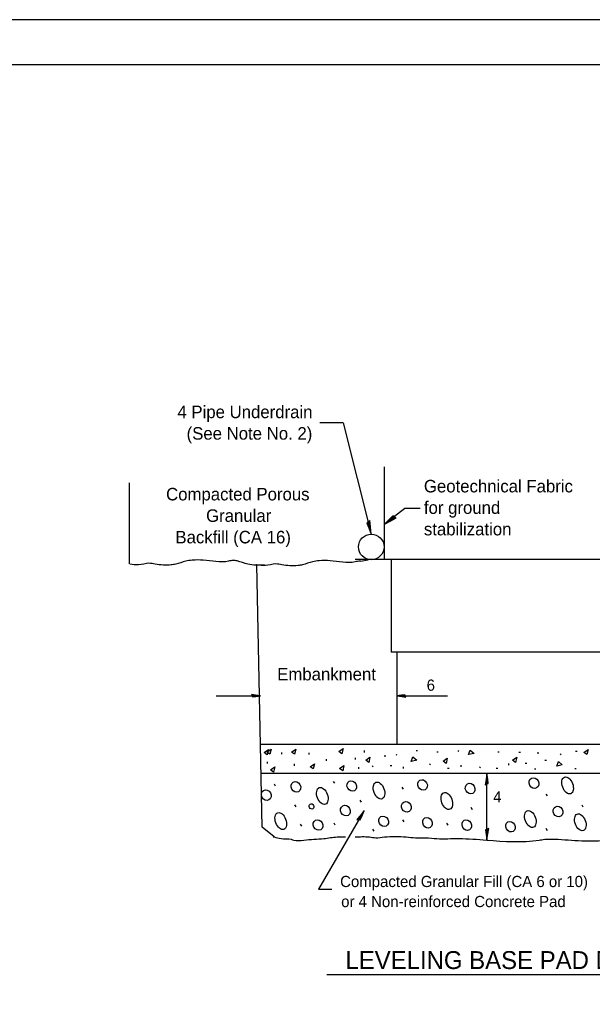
# Model space of a CAD drawing. Extents: x 0 to 2.83, y 0 to 1.83.
# Drawn here: x 1.67 to 2.203, y 0.917 to 1.833 of the extents above; entities that cross this region are included whole.
import ezdxf

# ---------------------------------------------------------------- set-up
doc = ezdxf.new("R2010")
doc.units = 0
for name, color, linetype in [('RD_Pr_Roadway_Dimensions', 7, 'Continuous'), ('RD_Pr_Roadway_Notes', 7, 'Continuous'), ('SH_General_Details', 7, 'Continuous'), ('SH_Printer_Plotting_Border', 7, 'Continuous')]:
    doc.layers.add(name, color=color, linetype=linetype)

msp = doc.modelspace()

# ---------------------------------------------------------------- linework, layer by layer
at = {"layer": 'RD_Pr_Roadway_Dimensions'}
for p, q in [((1.852656685577391, 1.2038117977378273), (1.8938483522602005, 1.2038117977378273)), ((2.021023352252005, 1.2038117977378273), (2.0679983522363585, 1.2038117977378273)), ((2.1047616855964644, 1.0695367977415526), (2.1047616855964644, 1.1315367977415527))]:
    msp.add_line(p, q, dxfattribs=at)
for points in [[(1.8861983522438093, 1.2039201310669387), (1.8864566855691953, 1.202781797746321), (1.8896866855882688, 1.2032734644015635), (1.8938483522602005, 1.2038117977378273), (1.889406685577391, 1.2044201310669387), (1.885515018926619, 1.2051034644042458), (1.8861983522438093, 1.2039201310669387), (1.886540018902777, 1.2031701310669387), (1.8910483522676511, 1.2038151310679819), (1.8861200189062044, 1.2046817977425959), (1.8868483522602006, 1.203711797734102), (1.8889233522676512, 1.2038451310788596), (1.8869283522628828, 1.2041484644015634)], [(2.028673352267651, 1.2037034644087161), (2.028415018902777, 1.2048401310642565), (2.025186685588269, 1.204348464409014), (2.021023352252005, 1.2038117977378273), (2.0254650189348147, 1.2032034644087162), (2.0293566855855865, 1.202520131071409), (2.028673352267651, 1.2037034644087161), (2.0283316855691953, 1.2044534644087161), (2.0238233522438094, 1.2038067977425957), (2.0287533522710786, 1.202940131067982), (2.028023352252005, 1.2039117977415528), (2.0259483522438093, 1.203778464396795), (2.027945018913655, 1.2034734644090141)], [(2.104531685577391, 1.122006797730675), (2.1059900189109726, 1.1222567977306748), (2.1055033522710787, 1.1264117977415526), (2.1047616855964644, 1.1315367977415527), (2.104031685577391, 1.1259234643970932), (2.103053352262883, 1.1210284643967952), (2.104531685577391, 1.122006797730675), (2.1055033522710787, 1.1222567977306748), (2.1047616855964644, 1.1281117977296318), (2.1035533522628826, 1.1217784643967952), (2.1050116855964647, 1.1227451310751344), (2.1047616855964644, 1.1254317977425958), (2.104281685577391, 1.1227451310751344)], [(2.1050116855964647, 1.0792951310669388), (2.1035533522628826, 1.0790567977425958), (2.104031685577391, 1.0748984644015636), (2.1047616855964644, 1.0697651310761775), (2.1055033522710787, 1.0753901310761775), (2.1064816855855866, 1.0802734644015635), (2.1050116855964647, 1.0792951310669388), (2.104031685577391, 1.0790567977425958), (2.1047616855964644, 1.073190131067982), (2.1059900189109726, 1.0795367977415526), (2.104531685577391, 1.0785567977425958), (2.1047616855964644, 1.0758784644005204), (2.1052616855964645, 1.0785567977425958)]]:
    msp.add_lwpolyline(points, dxfattribs=at)
at = {"layer": 'RD_Pr_Roadway_Notes'}
for p, q in [((1.9709383522533461, 1.4581584644113983), (1.9492800189123138, 1.4581584644113983)), ((1.9709383522533461, 1.4581584644113983), (1.9970566855930372, 1.3543567977344002)), ((2.028388352261542, 1.378401797731718), (2.0093500189252778, 1.3635184644063318)), ((2.042666685567854, 1.378401797731718), (2.028388352261542, 1.378401797731718)), ((1.9905033522710784, 1.0971067977344002), (1.948031685577391, 1.0238701310751344)), ((1.948031685577391, 1.0238701310751344), (1.9602316855855866, 1.0238701310751344)), ((1.9557516856060013, 0.9443367977341022), (2.3186633522377, 0.9443367977341022))]:
    msp.add_line(p, q, dxfattribs=at)
for points in [[(1.9944183522724195, 1.365528464396795), (1.992851685590355, 1.3647367977296319), (1.9947516856060012, 1.3602117977341022), (1.9970566855930372, 1.3543567977344002), (1.9963183522485777, 1.3610417977367844), (1.9958883522615416, 1.366951797743639), (1.9944183522724195, 1.365528464396795), (1.993445018913655, 1.3647551310655976), (1.9960433522724195, 1.3584251310621704), (1.9954983522363587, 1.3659201310669387), (1.994351685590355, 1.3645051310655976), (1.9953016855978056, 1.36153846440663), (1.9950100189313873, 1.3645501310621704)], [(2.0184950189062043, 1.3704551310737934), (2.0171366855964643, 1.371566797733059), (2.0137683522567733, 1.3679984644052887), (2.0093500189252778, 1.3635184644063318), (2.0151616855726227, 1.366901797731718), (2.0203933522567734, 1.3696884644029046), (2.0184950189062043, 1.3704551310737934), (2.0173950189218504, 1.3710317977463211), (2.012658352242468, 1.3660934644137825), (2.0192916855678544, 1.3696284644005203), (2.0175333522424683, 1.3701034644042458), (2.015205018904118, 1.368031797746321), (2.0178416855998917, 1.3695184644063318)], [(1.9856283522710785, 1.088815131067982), (1.9868450189300462, 1.0883284644087161), (1.9885533522628829, 1.0922317977344), (1.9905033522710784, 1.0971067977344002), (1.9870950189300463, 1.0924734644090142), (1.9836700189374967, 1.088815131067982), (1.9856283522710785, 1.088815131067982), (1.986595018930046, 1.0885651310679818), (1.9888033522628827, 1.0941817977425958), (1.9846483522520049, 1.0892951310669388), (1.9863650189109727, 1.0892951310669388), (1.9873450189300461, 1.0917451310751345), (1.9856283522710785, 1.0897951310669387)]]:
    msp.add_lwpolyline(points, dxfattribs=at)
at = {"layer": 'SH_General_Details'}
for p, q in [((2.833327666646799, 1.8333333334724111), (-5.666646798514799e-06, 1.8333333334922792)), ((2.008955018904118, 1.4169434643981362), (2.008955018904118, 1.3307651310761774)), ((1.7719133522377, 1.3266784644124414), (1.771850018925278, 1.4022751310666408)), ((2.008955018904118, 1.3307651310761774), (1.982110018915741, 1.3306967977282906)), ((1.987171685602574, 1.3292867977415528), (1.994156685577391, 1.330548464397093)), ((2.2735033522710784, 1.3307651310761774), (2.008955018904118, 1.3307651310761774)), ((2.015656685577391, 1.3307651310761774), (2.015656685577391, 1.244586797734102)), ((1.8953900189266188, 1.081703464408716), (1.8904883522458955, 1.3258701310751344)), ((2.2788783522710783, 1.244586797734102), (2.015656685577391, 1.244586797734102)), ((2.021023352252005, 1.244586797734102), (2.021023352252005, 1.1583984644015635)), ((2.404523352252005, 1.1583984644015635), (1.8938483522602005, 1.1583984644015635)), ((1.897398352252005, 1.1510451310669387), (1.9013483522602006, 1.1538651310799029)), ((1.9002233522602006, 1.1490651310679818), (1.897398352252005, 1.1510451310669387)), ((1.899890018926619, 1.1514617977341022), (1.9038400189348146, 1.1542817977463211)), ((1.9027150189348145, 1.1494817977344), (1.899890018926619, 1.1514617977341022)), ((1.9013483522602006, 1.1538651310799029), (1.9002233522602006, 1.1490651310679818)), ((1.9038400189348146, 1.1542817977463211), (1.9027150189348145, 1.1494817977344)), ((1.9138900189266188, 1.1495067977306748), (1.9138900189266188, 1.1512067977388705)), ((1.9227566856012328, 1.1514617977341022), (1.9267066855691954, 1.1542817977463211)), ((1.9255816855691954, 1.1494817977344), (1.9227566856012328, 1.1514617977341022)), ((1.9267066855691954, 1.1542817977463211), (1.9255816855691954, 1.1494817977344)), ((1.9392483522363588, 1.1490901310642565), (1.9392483522363588, 1.150790131071707)), ((1.9668200189136549, 1.1518734644052888), (1.9707700189218504, 1.1546951310632134)), ((1.9696450189218506, 1.1498951310714092), (1.9668200189136549, 1.1518734644052888)), ((1.9707700189218504, 1.1546951310632134), (1.9696450189218506, 1.1498951310714092)), ((1.9824816855855867, 1.1445151310761774), (1.9824816855855867, 1.1462151310642565)), ((1.9907950189374968, 1.1511701310669387), (1.9907950189374968, 1.1528701310751344)), ((1.9919200189374968, 1.143828464408716), (1.9958650189109728, 1.1466484644015635)), ((1.9958650189109728, 1.1466484644015635), (1.9947400189109727, 1.141848464409014)), ((2.009148352252005, 1.148065131067982), (2.0105533522628827, 1.148065131067982)), ((2.020440018918423, 1.1486284644005205), (2.0210033522710784, 1.149473464409014)), ((2.034273352252005, 1.1427034644087162), (2.035690018918423, 1.1469317977425957)), ((2.035690018918423, 1.1469317977425957), (2.0393566855855867, 1.143828464408716)), ((2.038795018937497, 1.1528567977344002), (2.0401983522438094, 1.1528567977344002)), ((2.0580033522710783, 1.1517317977344002), (2.059406685577391, 1.1517317977344002)), ((2.078045018937497, 1.1520151310761775), (2.0786066855855867, 1.1528567977344002)), ((2.087648352252005, 1.1491901310679817), (2.0890650189184234, 1.1534201310669387)), ((2.0927316855855866, 1.1503151310679818), (2.087648352252005, 1.1491901310679817)), ((2.0890650189184234, 1.1534201310669387), (2.0927316855855866, 1.1503151310679818)), ((2.1147533522710784, 1.1517317977344002), (2.116156685577391, 1.1517317977344002)), ((2.128595018930046, 1.143828464408716), (2.132545018937497, 1.1466484644015635)), ((2.132545018937497, 1.1466484644015635), (2.1314200189374968, 1.141848464409014)), ((2.134523352252005, 1.151453464408716), (2.1359283522628827, 1.151453464408716)), ((2.1523150189184235, 1.1497651310761774), (2.1523150189184235, 1.1514617977341022)), ((2.17321168560466, 1.1489117977415526), (2.173773352252005, 1.1497534644005205)), ((2.1873233522438094, 1.1522951310669387), (2.1887316855855867, 1.1522951310669387)), ((2.1949483522438094, 1.1511701310669387), (2.198898352252005, 1.1539951310751344)), ((2.197773352252005, 1.1491901310679817), (2.1949483522438094, 1.1511701310669387)), ((2.198898352252005, 1.1539951310751344), (2.197773352252005, 1.1491901310679817)), ((1.9005900189348146, 1.140778464396795), (1.9005900189348146, 1.1424784644042458)), ((1.9032150189348145, 1.1348317977388704), (1.9071650189027771, 1.137653464396795)), ((1.9071650189027771, 1.137653464396795), (1.906040018902777, 1.1328534644042458)), ((1.925531685577391, 1.1386984644134845), (1.925531685577391, 1.1403984644015634)), ((1.9402150189348146, 1.1377401310799027), (1.944165018902777, 1.1405617977378275)), ((1.943040018902777, 1.135761797746023), (1.9402150189348146, 1.1377401310799027)), ((1.944165018902777, 1.1405617977378275), (1.943040018902777, 1.135761797746023)), ((1.95546168560466, 1.143270131071409), (1.95546168560466, 1.1449701310788596)), ((1.967648352252005, 1.136078464408716), (1.9715983522602005, 1.1388984644015636)), ((1.9715983522602005, 1.1388984644015636), (1.9704733522602007, 1.1340984644090142)), ((1.985390018926619, 1.1357867977415528), (1.985390018926619, 1.1374867977296317)), ((1.9947400189109727, 1.141848464409014), (1.9919200189374968, 1.143828464408716)), ((1.9981283522710784, 1.1378984644015635), (1.9986900189184234, 1.1387451310751344)), ((2.014795018937497, 1.1390234644015635), (2.0161983522438094, 1.1390234644015635)), ((2.0269283522628827, 1.136203464408716), (2.0269283522628827, 1.1378984644015635)), ((2.0393566855855867, 1.143828464408716), (2.034273352252005, 1.1427034644087162)), ((2.0515033522710784, 1.139586797734102), (2.052065018918423, 1.1404317977425957)), ((2.0639283522628826, 1.1429817977344001), (2.0678783522710784, 1.1458067977425959)), ((2.0667533522710784, 1.1410034644005205), (2.0639283522628826, 1.1429817977344001)), ((2.0678783522710784, 1.1458067977425959), (2.0667533522710784, 1.1410034644005205)), ((2.0808650189109725, 1.1376201310751344), (2.0808650189109725, 1.1393151310679819)), ((2.0980950189300462, 1.1367651310761775), (2.098656685577391, 1.1376067977344002)), ((2.1251983522438094, 1.1393067977425957), (2.1251983522438094, 1.1410034644005205)), ((2.1314200189374968, 1.141848464409014), (2.128595018930046, 1.143828464408716)), ((2.1404483522438094, 1.1412867977415526), (2.1418566855855867, 1.1412867977415526)), ((2.1588033522628827, 1.143828464408716), (2.16021168560466, 1.143828464408716)), ((2.169815018918423, 1.138461797734102), (2.1712316855855867, 1.1426901310679818)), ((2.174898352252005, 1.139586797734102), (2.169815018918423, 1.138461797734102)), ((2.1712316855855867, 1.1426901310679818), (2.174898352252005, 1.139586797734102)), ((2.404523352252005, 1.1315367977415527), (1.894390018926619, 1.1315367977415527)), ((1.906040018902777, 1.1328534644042458), (1.9032150189348145, 1.1348317977388704)), ((1.9704733522602007, 1.1340984644090142), (1.967648352252005, 1.136078464408716)), ((2.068156685577391, 1.1364817977344002), (2.069565018918423, 1.1364817977344002)), ((2.1133450189300462, 1.1364817977344002), (2.1147533522710784, 1.1364817977344002)), ((2.1489283522628826, 1.1359201310669387), (2.15033668560466, 1.1359201310669387)), ((2.1864816855855866, 1.136203464408716), (2.1878866855964643, 1.136203464408716)), ((1.9065233522520049, 1.1217734644015636), (1.9075033522710785, 1.120065131067982)), ((1.9614816855855866, 1.1242117977341022), (1.9626900189184233, 1.1224951310751343)), ((2.025595018930046, 1.1186817977425958), (2.0268150189184233, 1.1169734644090141)), ((2.1596283522710786, 1.1123701310751344), (2.16083668560466, 1.1106484644015635)), ((1.925531685577391, 1.1022867977415527), (1.9267400189109727, 1.1005651310679818)), ((1.9864700189300462, 1.1066701310669387), (1.9876783522628827, 1.104953464408716)), ((2.089865018910973, 1.1000984644090142), (2.091095018930046, 1.0981401310761774)), ((2.192948352243809, 1.1022867977415527), (2.194156685577391, 1.1005651310679818)), ((1.9065233522520049, 1.0724617977341022), (1.8953900189266188, 1.081703464408716)), ((1.9307950189374967, 1.084315131067982), (1.9320033522710784, 1.082598464409014)), ((1.9621900189184234, 1.0856401310761774), (1.963156685577391, 1.0836901310679818)), ((2.026156685577391, 1.0885651310679818), (2.0273783522710787, 1.0866201310751344)), ((2.0671283522710784, 1.085190131067982), (2.06833668560466, 1.083473464409014)), ((1.9983150189184233, 1.0797867977415527), (1.9995450189374968, 1.0778284644087162)), ((2.1597116856046603, 1.0805367977415528), (2.160690018918423, 1.0785867977341022))]:
    msp.add_line(p, q, dxfattribs=at)
msp.add_lwpolyline([(0.16666099999999995, 1.791666666825613), (2.791661000019868, 1.791666666825613), (2.791661000019868, 0.04166666682561239), (0.16666099999999995, 0.04166666682561239)], close=True, dxfattribs=at)
msp.add_circle((1.9970565211639388, 1.3424555017349626), 0.011902000298735966, dxfattribs=at)
for centre, major_axis, ratio in [((2.1485790212020857, 1.122615501741072), (-0.0024629214344504035, 0.004440538136000583), 0.8585671109626024), ((2.179854437854199, 1.1204309183952714), (-0.0028555479665834612, 0.007722639700762808), 0.5924140219829904), ((1.926877354528813, 1.1190475850698853), (-0.0024629214344504035, 0.004440538136000583), 0.8585671109626024), ((1.9515211045213625, 1.1106600850616897), (-0.0028555479665834612, 0.007722639700762808), 0.5924140219829904), ((1.9789294378623947, 1.119912168403467), (-0.0024629214344504035, 0.004440538136000583), 0.8585671109626024), ((2.0042711045213624, 1.115670501728853), (-0.0028555479665834612, 0.007722639700762808), 0.5924140219829904), ((2.044804437862395, 1.1208705017363036), (-0.0024629214344504035, 0.004440538136000583), 0.8585671109626024), ((2.0890856878623945, 1.117505918403467), (-0.0024629214344504035, 0.004440538136000583), 0.8585671109626024), ((1.8993252711959763, 1.1113705017363036), (-0.0024629214344504035, 0.004440538136000583), 0.8585671109626024), ((2.0674273545213624, 1.1059413350616898), (-0.0028555479665834612, 0.007722639700762808), 0.5924140219829904), ((1.9414679794975205, 1.1008361267444993), (-0.0012314607279942749, 0.002220269087416453), 0.8585672626459757), ((1.972971104528813, 1.0969955017363038), (-0.0024629214344504035, 0.004440538136000583), 0.8585671109626024), ((2.029752354528813, 1.1005580017363037), (-0.0024629214344504035, 0.004440538136000583), 0.8585671109626024), ((2.1709606878623946, 1.096224668403467), (-0.0024629214344504035, 0.004440538136000583), 0.8585671109626024), ((1.912791937854199, 1.0872538350616898), (-0.0028555479665834612, 0.007722639700762808), 0.5924140219829904), ((2.008564854528813, 1.0869955017363038), (-0.0024629214344504035, 0.004440538136000583), 0.8585671109626024), ((2.0494294378623947, 1.0857142517363036), (-0.0024629214344504035, 0.004440538136000583), 0.8585671109626024), ((2.145159854517935, 1.089150918403765), (-0.0028555479665834612, 0.007722639700762808), 0.5924140219829904), ((2.1916877711877807, 1.0861184183952715), (-0.0028555479665834612, 0.007722639700762808), 0.5924140219829904), ((1.9475440211959762, 1.0836100850698853), (-0.0024629214344504035, 0.004440538136000583), 0.8585671109626024), ((2.086012771195976, 1.0835267517363036), (-0.0024629214344504035, 0.004440538136000583), 0.8585671109626024), ((2.126689854528813, 1.0820163350698853), (-0.0024629214344504035, 0.004440538136000583), 0.8585671109626024)]:
    msp.add_ellipse(centre, major_axis=major_axis, ratio=ratio, dxfattribs=at)
for points in [[(1.8975616855882689, 1.325493464410057), (1.8821783522628828, 1.3264734644090141), (1.8721783522628828, 1.3294017977317178), (1.868500018901436, 1.329901797731718), (1.8641166855760498, 1.3291734643970932), (1.840678352262883, 1.3301401310761773), (1.8304166855678543, 1.3301401310761773), (1.8243250189088867, 1.3291734643970932), (1.8150416855678542, 1.3264734644090141), (1.8106583522424682, 1.3257434644100572), (1.7957616855964644, 1.3264734644090141), (1.7901450189218506, 1.3272151310642566), (1.780375018901436, 1.3257434644100572), (1.7723250189088866, 1.3264734644090141), (1.7722700189218505, 1.3264817977344001)], [(1.987171685602574, 1.3292867977415528), (1.986595018930046, 1.3293067977425959), (1.98221168560466, 1.328578464408716), (1.958773352252005, 1.3295451310669388), (1.9485116855964646, 1.3295451310669388), (1.9424200189374967, 1.328578464408716), (1.9331366855964645, 1.3258784644005204), (1.9287533522710785, 1.3251484644015634), (1.9138566855855867, 1.3258784644005204), (1.9082400189109727, 1.3266201310751344), (1.898470018930046, 1.3251484644015634), (1.8904200189374967, 1.3258784644005204), (1.8903650189109726, 1.3258867977460231)], [(1.9819816855855867, 1.0724617977341022), (1.9953866855964646, 1.0724617977341022), (2.0012533522710783, 1.0717234644090141), (2.009303352262883, 1.0724617977341022), (2.029565018918423, 1.0724617977341022), (2.038356685585587, 1.0717234644090141), (2.0478866855964646, 1.0717234644090141), (2.0581366855964647, 1.0709951310751344), (2.078648352252005, 1.0709951310751344), (2.104531685577391, 1.0695367977415526), (2.1533866855964643, 1.0695367977415526), (2.1585116855964643, 1.0702651310761775), (2.1709616856046603, 1.0702651310761775), (2.2210116855964643, 1.0702651310761775), (2.2290733522438093, 1.0717234644090141), (2.256170018937497, 1.073190131067982), (2.260573352243809, 1.073190131067982), (2.2627616855964643, 1.0739201310669388), (2.2744816855855867, 1.0753901310761775), (2.2837616855964646, 1.0753901310761775), (2.288148352252005, 1.0763701310751344), (2.4068566855855864, 1.0724617977341022)], [(1.9057950189374968, 1.0726067977344), (1.9065233522520049, 1.0724617977341022), (1.9131283522710785, 1.0709951310751344), (1.9226366855964645, 1.0702651310761775), (1.9248450189300461, 1.0695367977415526), (1.9343566855855867, 1.0695367977415526), (1.9529200189374967, 1.0709951310751344), (1.9653650189109726, 1.0724617977341022), (1.9729983522363588, 1.0724617977341022)]]:
    msp.add_spline(points, degree=3, dxfattribs=at)
at = {"layer": 'SH_Printer_Plotting_Border'}
msp.add_lwpolyline([(-5.666646798514799e-06, 0), (2.8333276668454803, 0), (2.8333276668454803, 1.8333333334922792), (-5.666646798514799e-06, 1.8333333334922792)], close=True, dxfattribs=at)

# ---------------------------------------------------------------- texts
at = {"layer": 'RD_Pr_Roadway_Dimensions'}
for s, p in [('6', (2.0486376498470555, 1.2085984677424038)), ('4', (2.110546685602574, 1.1046001310740914))]:
    msp.add_text(s, height=0.010416670000000001, dxfattribs=at).set_placement(p)
at = {"layer": 'RD_Pr_Roadway_Notes'}
for s, height, p in [('4 Pipe Underdrain', 0.011666669999999999, (1.8166148190943647, 1.4623551310693228)), ('(See Note No. 2)', 0.011666669999999999, (1.8251514068991879, 1.4423551277366782)), ('Geotechnical Fabric', 0.011666669999999999, (2.0460666855835004, 1.3932367977296318)), ('Compacted Porous', 0.011666669999999999, (1.8060539104569475, 1.3857917977367844)), ('for ground', 0.011666669999999999, (2.0460666855835004, 1.3732367977296318)), ('Granular', 0.011666669999999999, (1.84327777988202, 1.3657917977367844)), ('Backfill (CA 16)', 0.011666669999999999, (1.8147594203402946, 1.3457917977367844)), ('stabilization', 0.011666669999999999, (2.0460666855835004, 1.3532367977296318)), ('Embankment', 0.011666669999999999, (1.9094903460073462, 1.2182434644100573)), ('Compacted Granular Fill (CA 6 or 10)', 0.010416670000000001, (1.9680966855951234, 1.025816797733059)), ('or 4 Non-reinforced Concrete Pad', 0.010416670000000001, (1.9690500189327285, 1.0071634644066298)), ('LEVELING BASE PAD DETAIL', 0.016666670000000005, (1.9730152819677214, 0.949488464394709))]:
    msp.add_text(s, height=height, dxfattribs=at).set_placement(p)

doc.saveas('drawing.dxf')
